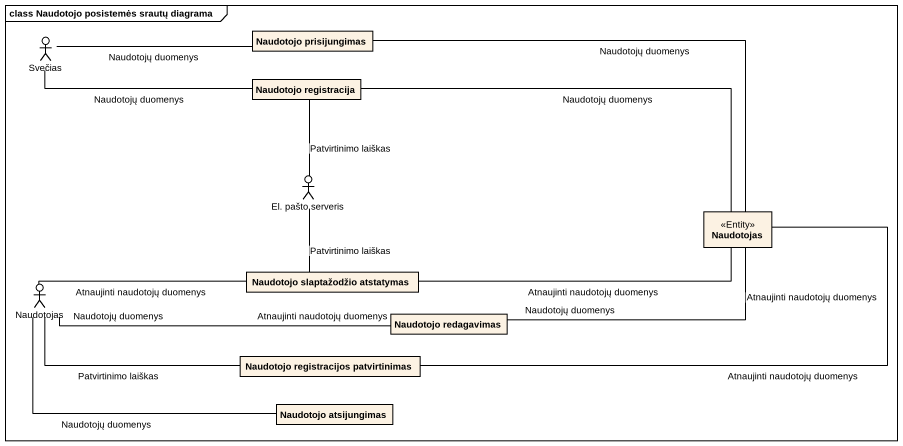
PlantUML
@startuml
mainframe class Naudotojo posistemės srautų diagrama
allowmixing
hide circle
hide empty members
actor Svečias
class "Naudotojo prisijungimas" as Naudotojo_prisijungimas
class "Naudotojo registracija" as Naudotojo_registracija
actor "El. pašto serveris" as El_pašto_serveris
class Naudotojas <<Entity>>
actor "Naudotojas" as Naudotojas_2
class "Naudotojo slaptažodžio atstatymas" as Naudotojo_slaptažodžio
class "Naudotojo redagavimas" as Naudotojo_redagavimas
class "Naudotojo registracijos patvirtinimas" as Naudotojo_registracijos
class "Naudotojo atsijungimas" as Naudotojo_atsijungimas
Svečias -right- Naudotojo_prisijungimas : Naudotojų duomenys
Svečias -right- Naudotojo_registracija : Naudotojų duomenys
Naudotojo_prisijungimas -right- Naudotojas : Naudotojų duomenys
Naudotojo_registracija -right- Naudotojas : Naudotojų duomenys
El_pašto_serveris -up- Naudotojo_registracija : Patvirtinimo laiškas
El_pašto_serveris -- Naudotojo_slaptažodžio : Patvirtinimo laiškas
Naudotojas_2 -right- Naudotojo_slaptažodžio : Atnaujinti naudotojų duomenys
Naudotojas_2 -right- Naudotojo_redagavimas : Naudotojų duomenys\nAtnaujinti naudotojų duomenys
Naudotojas_2 -right- Naudotojo_registracijos : Patvirtinimo laiškas
Naudotojas_2 -right- Naudotojo_atsijungimas : Naudotojų duomenys
Naudotojo_slaptažodžio -right- Naudotojas : Atnaujinti naudotojų duomenys
Naudotojo_redagavimas -right- Naudotojas : Atnaujinti naudotojų duomenys\nNaudotojų duomenys
Naudotojo_registracijos -right- Naudotojas : Atnaujinti naudotojų duomenys
@enduml
